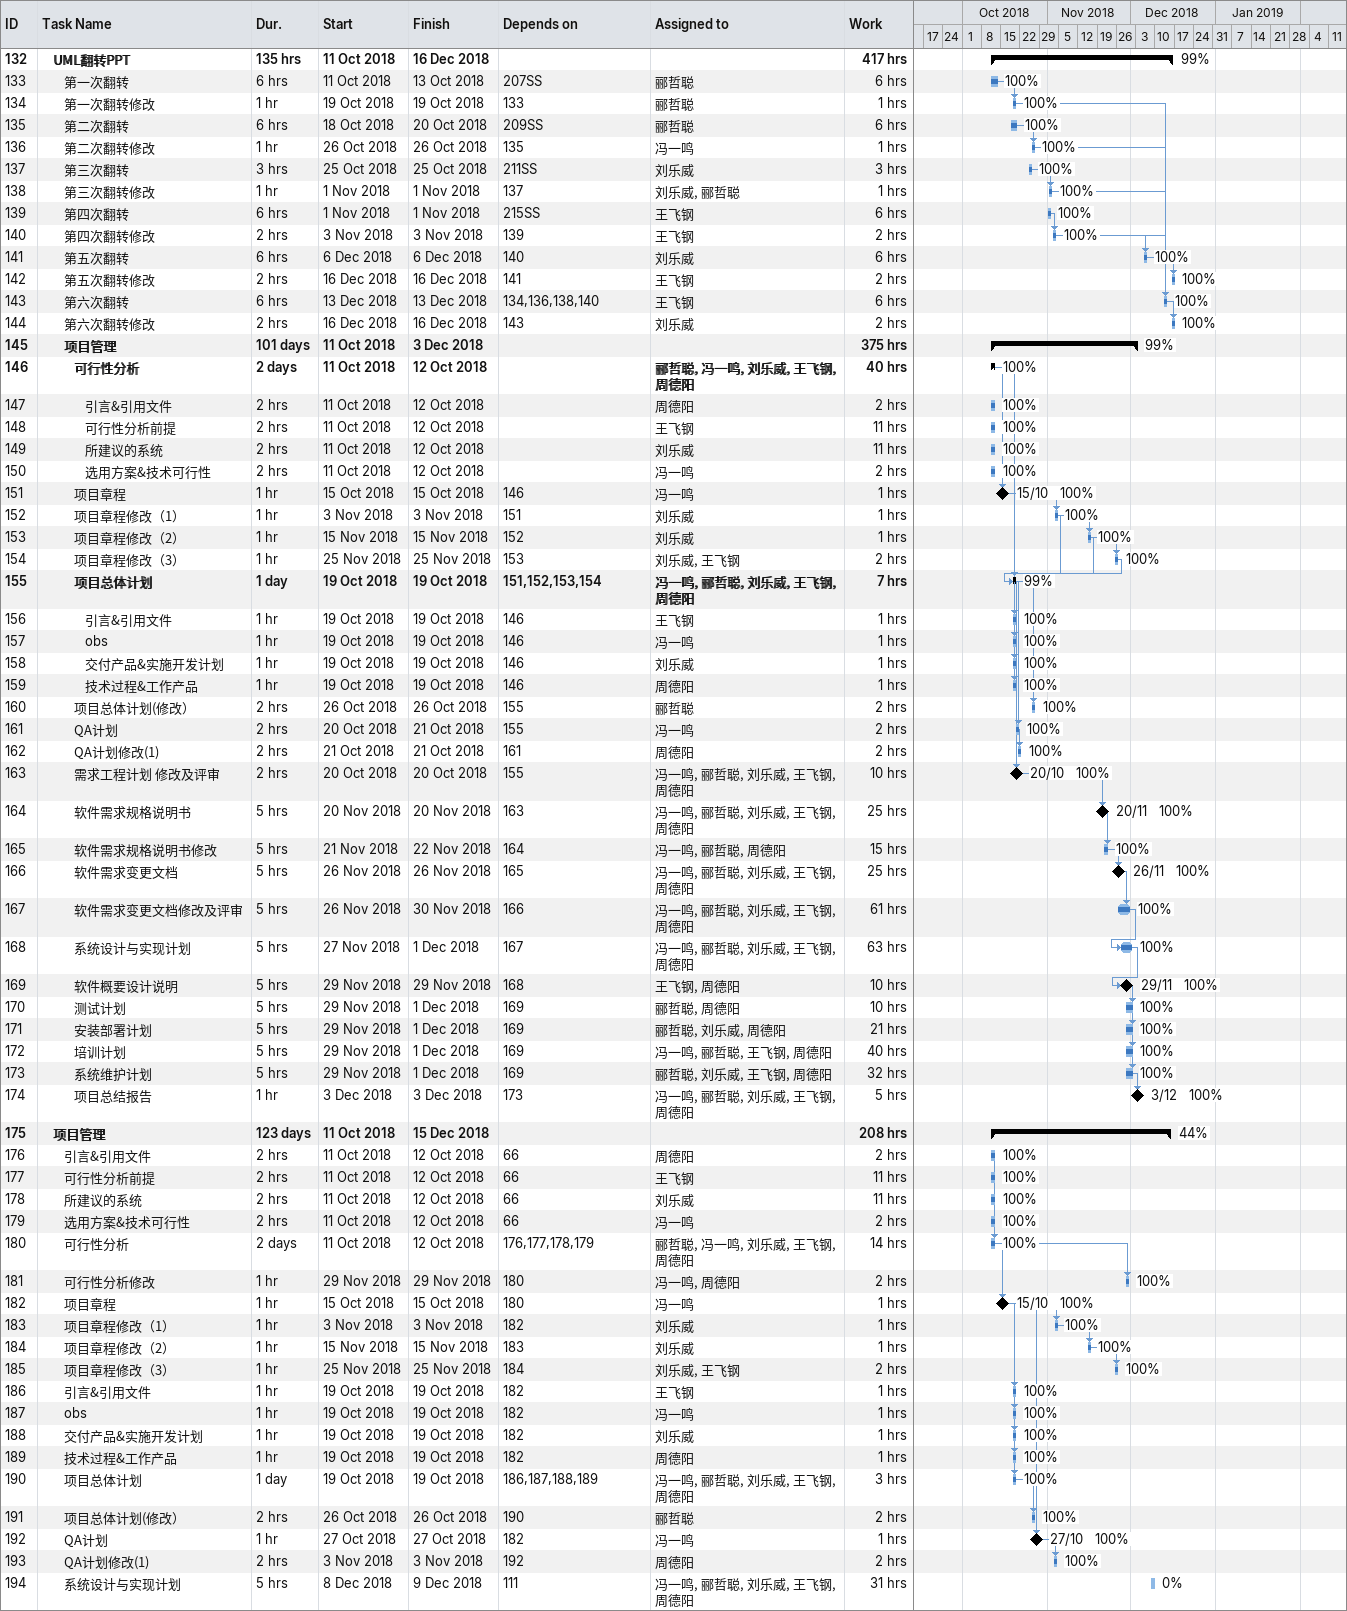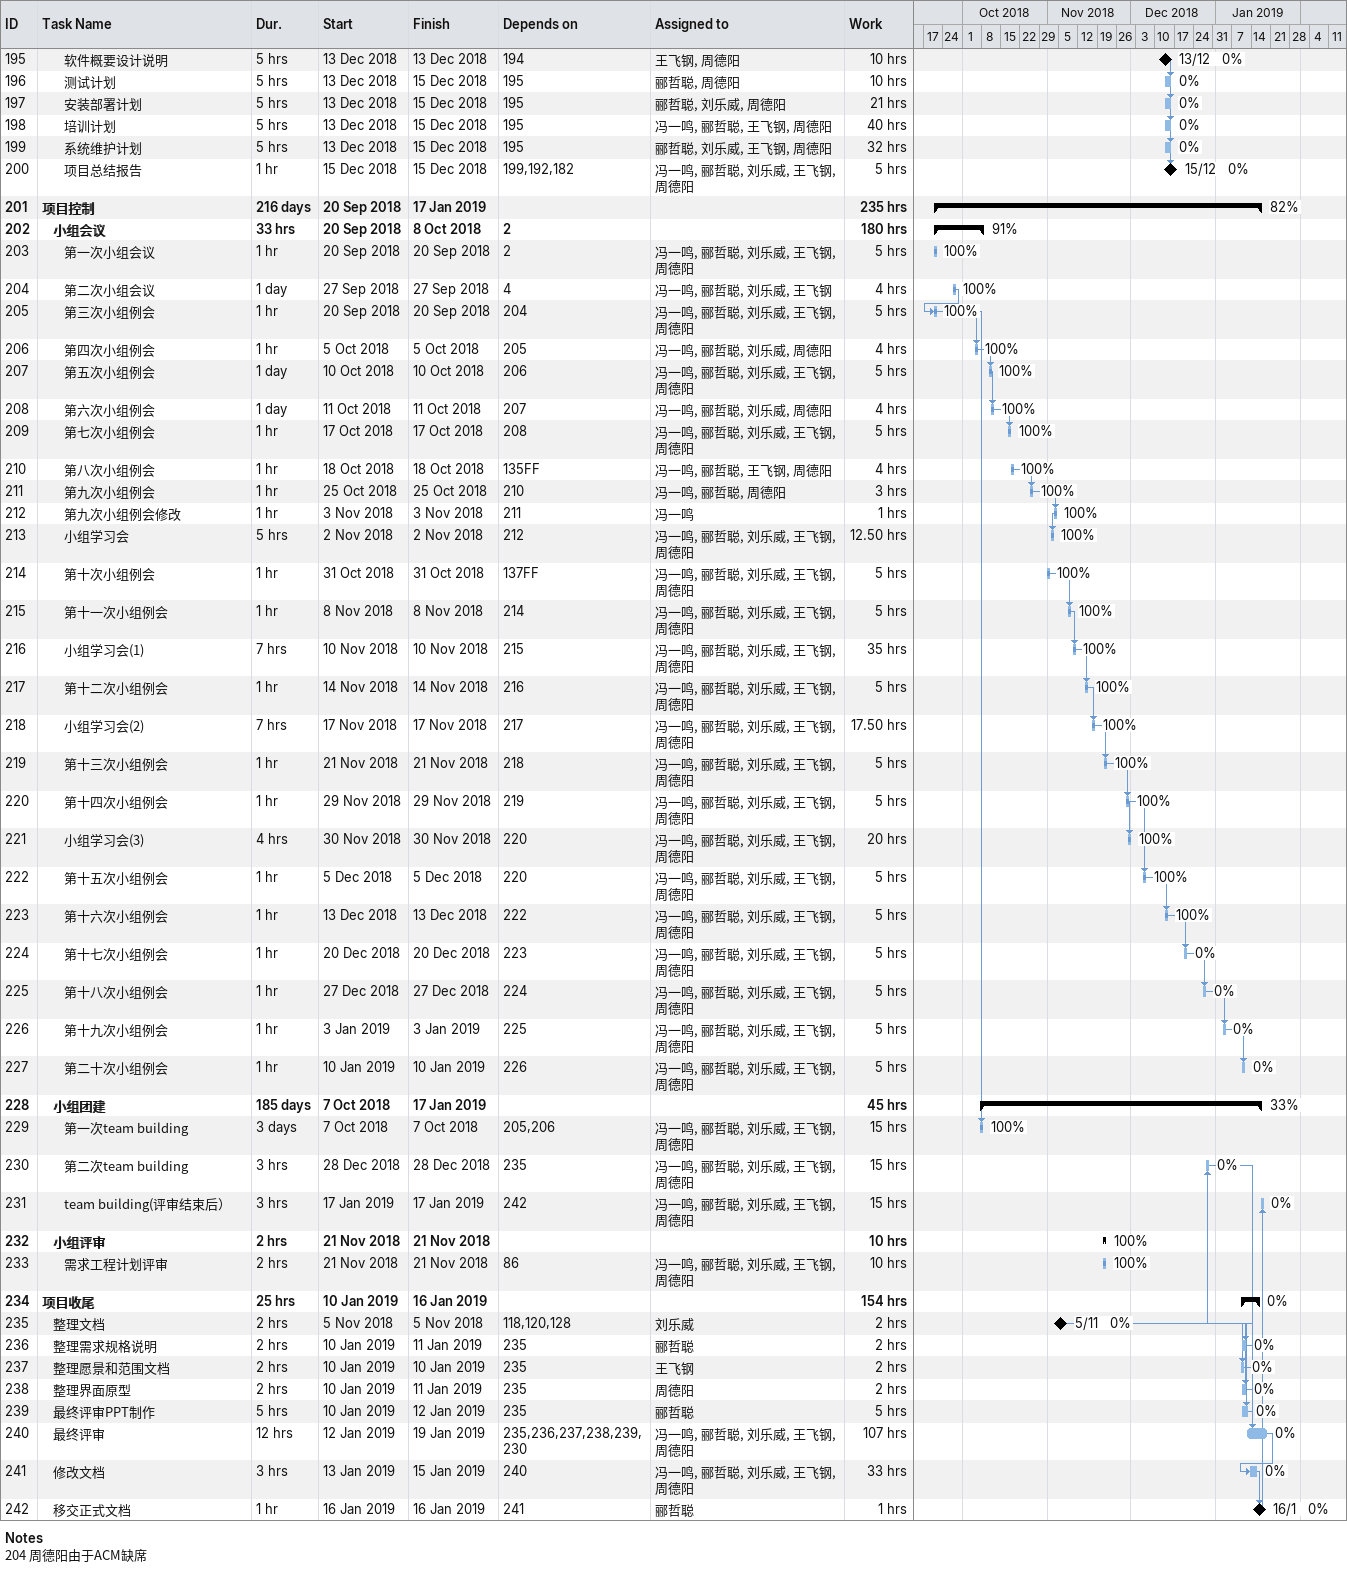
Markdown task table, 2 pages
| ID | Level | Task | Duration | Start | Finish | Predecessors | Resources | % complete | Work (h) |
|---|---|---|---|---|---|---|---|---|---|
| 132 | 2 | **UML翻转PPT** | 135h | 2018-10-11 | 2018-12-16 |  |  | 99 | 417 |
| 133 | 3 | 第一次翻转 | 6h | 2018-10-11 | 2018-10-13 | 207SS | 郦哲聪 | 100 | 6 |
| 134 | 3 | 第一次翻转修改 | 1h | 2018-10-19 | 2018-10-19 | 133 | 郦哲聪 | 100 | 1 |
| 135 | 3 | 第二次翻转 | 6h | 2018-10-18 | 2018-10-20 | 209SS | 郦哲聪 | 100 | 6 |
| 136 | 3 | 第二次翻转修改 | 1h | 2018-10-26 | 2018-10-26 | 135 | 冯一鸣 | 100 | 1 |
| 137 | 3 | 第三次翻转 | 3h | 2018-10-25 | 2018-10-25 | 211SS | 刘乐威 | 100 | 3 |
| 138 | 3 | 第三次翻转修改 | 1h | 2018-11-01 | 2018-11-01 | 137 | 刘乐威, 郦哲聪 | 100 | 1 |
| 139 | 3 | 第四次翻转 | 6h | 2018-11-01 | 2018-11-01 | 215SS | 王飞钢 | 100 | 6 |
| 140 | 3 | 第四次翻转修改 | 2h | 2018-11-03 | 2018-11-03 | 139 | 王飞钢 | 100 | 2 |
| 141 | 3 | 第五次翻转 | 6h | 2018-12-06 | 2018-12-06 | 140 | 刘乐威 | 100 | 6 |
| 142 | 3 | 第五次翻转修改 | 2h | 2018-12-16 | 2018-12-16 | 141 | 王飞钢 | 100 | 2 |
| 143 | 3 | 第六次翻转 | 6h | 2018-12-13 | 2018-12-13 | 134, 136, 138, 140 | 王飞钢 | 100 | 6 |
| 144 | 3 | 第六次翻转修改 | 2h | 2018-12-16 | 2018-12-16 | 143 | 刘乐威 | 100 | 2 |
| 145 | 3 | **项目管理** | 101d | 2018-10-11 | 2018-12-03 |  |  | 99 | 375 |
| 146 | 4 | **可行性分析** | 2d | 2018-10-11 | 2018-10-12 |  | 郦哲聪, 冯一鸣, 刘乐威, 王飞钢, 周德阳 | 100 | 40 |
| 147 | 5 | 引言&引用文件 | 2h | 2018-10-11 | 2018-10-12 |  | 周德阳 | 100 | 2 |
| 148 | 5 | 可行性分析前提 | 2h | 2018-10-11 | 2018-10-12 |  | 王飞钢 | 100 | 11 |
| 149 | 5 | 所建议的系统 | 2h | 2018-10-11 | 2018-10-12 |  | 刘乐威 | 100 | 11 |
| 150 | 5 | 选用方案&技术可行性 | 2h | 2018-10-11 | 2018-10-12 |  | 冯一鸣 | 100 | 2 |
| 151 | 4 | 项目章程 | 1h | 2018-10-15 | 2018-10-15 | 146 | 冯一鸣 | 100 | 1 |
| 152 | 4 | 项目章程修改（1） | 1h | 2018-11-03 | 2018-11-03 | 151 | 刘乐威 | 100 | 1 |
| 153 | 4 | 项目章程修改（2） | 1h | 2018-11-15 | 2018-11-15 | 152 | 刘乐威 | 100 | 1 |
| 154 | 4 | 项目章程修改（3） | 1h | 2018-11-25 | 2018-11-25 | 153 | 刘乐威, 王飞钢 | 100 | 2 |
| 155 | 4 | **项目总体计划** | 1d | 2018-10-19 | 2018-10-19 | 151, 152, 153, 154 | 冯一鸣, 郦哲聪, 刘乐威, 王飞钢, 周德阳 | 99 | 7 |
| 156 | 5 | 引言&引用文件 | 1h | 2018-10-19 | 2018-10-19 | 146 | 王飞钢 | 100 | 1 |
| 157 | 5 | obs | 1h | 2018-10-19 | 2018-10-19 | 146 | 冯一鸣 | 100 | 1 |
| 158 | 5 | 交付产品&实施开发计划 | 1h | 2018-10-19 | 2018-10-19 | 146 | 刘乐威 | 100 | 1 |
| 159 | 5 | 技术过程&工作产品 | 1h | 2018-10-19 | 2018-10-19 | 146 | 周德阳 | 100 | 1 |
| 160 | 4 | 项目总体计划(修改） | 2h | 2018-10-26 | 2018-10-26 | 155 | 郦哲聪 | 100 | 2 |
| 161 | 4 | QA计划 | 2h | 2018-10-20 | 2018-10-21 | 155 | 冯一鸣 | 100 | 2 |
| 162 | 4 | QA计划修改(1) | 2h | 2018-10-21 | 2018-10-21 | 161 | 周德阳 | 100 | 2 |
| 163 | 4 | 需求工程计划 修改及评审 | 2h | 2018-10-20 | 2018-10-20 | 155 | 冯一鸣, 郦哲聪, 刘乐威, 王飞钢, 周德阳 | 100 | 10 |
| 164 | 4 | 软件需求规格说明书 | 5h | 2018-11-20 | 2018-11-20 | 163 | 冯一鸣, 郦哲聪, 刘乐威, 王飞钢, 周德阳 | 100 | 25 |
| 165 | 4 | 软件需求规格说明书修改 | 5h | 2018-11-21 | 2018-11-22 | 164 | 冯一鸣, 郦哲聪, 周德阳 | 100 | 15 |
| 166 | 4 | 软件需求变更文档 | 5h | 2018-11-26 | 2018-11-26 | 165 | 冯一鸣, 郦哲聪, 刘乐威, 王飞钢, 周德阳 | 100 | 25 |
| 167 | 4 | 软件需求变更文档修改及评审 | 5h | 2018-11-26 | 2018-11-30 | 166 | 冯一鸣, 郦哲聪, 刘乐威, 王飞钢, 周德阳 | 100 | 61 |
| 168 | 4 | 系统设计与实现计划 | 5h | 2018-11-27 | 2018-12-01 | 167 | 冯一鸣, 郦哲聪, 刘乐威, 王飞钢, 周德阳 | 100 | 63 |
| 169 | 4 | 软件概要设计说明 | 5h | 2018-11-29 | 2018-11-29 | 168 | 王飞钢, 周德阳 | 100 | 10 |
| 170 | 4 | 测试计划 | 5h | 2018-11-29 | 2018-12-01 | 169 | 郦哲聪, 周德阳 | 100 | 10 |
| 171 | 4 | 安装部署计划 | 5h | 2018-11-29 | 2018-12-01 | 169 | 郦哲聪, 刘乐威, 周德阳 | 100 | 21 |
| 172 | 4 | 培训计划 | 5h | 2018-11-29 | 2018-12-01 | 169 | 冯一鸣, 郦哲聪, 王飞钢, 周德阳 | 100 | 40 |
| 173 | 4 | 系统维护计划 | 5h | 2018-11-29 | 2018-12-01 | 169 | 郦哲聪, 刘乐威, 王飞钢, 周德阳 | 100 | 32 |
| 174 | 4 | 项目总结报告 | 1h | 2018-12-03 | 2018-12-03 | 173 | 冯一鸣, 郦哲聪, 刘乐威, 王飞钢, 周德阳 | 100 | 5 |
| 175 | 2 | **项目管理** | 123d | 2018-10-11 | 2018-12-15 |  |  | 44 | 208 |
| 176 | 3 | 引言&引用文件 | 2h | 2018-10-11 | 2018-10-12 | 66 | 周德阳 | 100 | 2 |
| 177 | 3 | 可行性分析前提 | 2h | 2018-10-11 | 2018-10-12 | 66 | 王飞钢 | 100 | 11 |
| 178 | 3 | 所建议的系统 | 2h | 2018-10-11 | 2018-10-12 | 66 | 刘乐威 | 100 | 11 |
| 179 | 3 | 选用方案&技术可行性 | 2h | 2018-10-11 | 2018-10-12 | 66 | 冯一鸣 | 100 | 2 |
| 180 | 3 | 可行性分析 | 2d | 2018-10-11 | 2018-10-12 | 176, 177, 178, 179 | 郦哲聪, 冯一鸣, 刘乐威, 王飞钢, 周德阳 | 100 | 14 |
| 181 | 3 | 可行性分析修改 | 1h | 2018-11-29 | 2018-11-29 | 180 | 冯一鸣, 周德阳 | 100 | 2 |
| 182 | 3 | 项目章程 | 1h | 2018-10-15 | 2018-10-15 | 180 | 冯一鸣 | 100 | 1 |
| 183 | 3 | 项目章程修改（1） | 1h | 2018-11-03 | 2018-11-03 | 182 | 刘乐威 | 100 | 1 |
| 184 | 3 | 项目章程修改（2） | 1h | 2018-11-15 | 2018-11-15 | 183 | 刘乐威 | 100 | 1 |
| 185 | 3 | 项目章程修改（3） | 1h | 2018-11-25 | 2018-11-25 | 184 | 刘乐威, 王飞钢 | 100 | 2 |
| 186 | 3 | 引言&引用文件 | 1h | 2018-10-19 | 2018-10-19 | 182 | 王飞钢 | 100 | 1 |
| 187 | 3 | obs | 1h | 2018-10-19 | 2018-10-19 | 182 | 冯一鸣 | 100 | 1 |
| 188 | 3 | 交付产品&实施开发计划 | 1h | 2018-10-19 | 2018-10-19 | 182 | 刘乐威 | 100 | 1 |
| 189 | 3 | 技术过程&工作产品 | 1h | 2018-10-19 | 2018-10-19 | 182 | 周德阳 | 100 | 1 |
| 190 | 3 | 项目总体计划 | 1d | 2018-10-19 | 2018-10-19 | 186, 187, 188, 189 | 冯一鸣, 郦哲聪, 刘乐威, 王飞钢, 周德阳 | 100 | 3 |
| 191 | 3 | 项目总体计划(修改） | 2h | 2018-10-26 | 2018-10-26 | 190 | 郦哲聪 | 100 | 2 |
| 192 | 3 | QA计划 | 1h | 2018-10-27 | 2018-10-27 | 182 | 冯一鸣 | 100 | 1 |
| 193 | 3 | QA计划修改(1) | 2h | 2018-11-03 | 2018-11-03 | 192 | 周德阳 | 100 | 2 |
| 194 | 3 | 系统设计与实现计划 | 5h | 2018-12-08 | 2018-12-09 | 111 | 冯一鸣, 郦哲聪, 刘乐威, 王飞钢, 周德阳 | 0 | 31 |
| 195 | 3 | 软件概要设计说明 | 5h | 2018-12-13 | 2018-12-13 | 194 | 王飞钢, 周德阳 | 0 | 10 |
| 196 | 3 | 测试计划 | 5h | 2018-12-13 | 2018-12-15 | 195 | 郦哲聪, 周德阳 | 0 | 10 |
| 197 | 3 | 安装部署计划 | 5h | 2018-12-13 | 2018-12-15 | 195 | 郦哲聪, 刘乐威, 周德阳 | 0 | 21 |
| 198 | 3 | 培训计划 | 5h | 2018-12-13 | 2018-12-15 | 195 | 冯一鸣, 郦哲聪, 王飞钢, 周德阳 | 0 | 40 |
| 199 | 3 | 系统维护计划 | 5h | 2018-12-13 | 2018-12-15 | 195 | 郦哲聪, 刘乐威, 王飞钢, 周德阳 | 0 | 32 |
| 200 | 3 | 项目总结报告 | 1h | 2018-12-15 | 2018-12-15 | 199, 192, 182 | 冯一鸣, 郦哲聪, 刘乐威, 王飞钢, 周德阳 | 0 | 5 |
| 201 | 1 | **项目控制** | 216d | 2018-09-20 | 2019-01-17 |  |  | 82 | 235 |
| 202 | 2 | **小组会议** | 33h | 2018-09-20 | 2018-10-08 | 2 |  | 91 | 180 |
| 203 | 3 | 第一次小组会议 | 1h | 2018-09-20 | 2018-09-20 | 2 | 冯一鸣, 郦哲聪, 刘乐威, 王飞钢, 周德阳 | 100 | 5 |
| 204 | 3 | 第二次小组会议 | 1d | 2018-09-27 | 2018-09-27 | 4 | 冯一鸣, 郦哲聪, 刘乐威, 王飞钢 | 100 | 4 |
| 205 | 3 | 第三次小组例会 | 1h | 2018-09-20 | 2018-09-20 | 204 | 冯一鸣, 郦哲聪, 刘乐威, 王飞钢, 周德阳 | 100 | 5 |
| 206 | 3 | 第四次小组例会 | 1h | 2018-10-05 | 2018-10-05 | 205 | 冯一鸣, 郦哲聪, 刘乐威, 周德阳 | 100 | 4 |
| 207 | 3 | 第五次小组例会 | 1d | 2018-10-10 | 2018-10-10 | 206 | 冯一鸣, 郦哲聪, 刘乐威, 王飞钢, 周德阳 | 100 | 5 |
| 208 | 3 | 第六次小组例会 | 1d | 2018-10-11 | 2018-10-11 | 207 | 冯一鸣, 郦哲聪, 刘乐威, 周德阳 | 100 | 4 |
| 209 | 3 | 第七次小组例会 | 1h | 2018-10-17 | 2018-10-17 | 208 | 冯一鸣, 郦哲聪, 刘乐威, 王飞钢, 周德阳 | 100 | 5 |
| 210 | 3 | 第八次小组例会 | 1h | 2018-10-18 | 2018-10-18 | 135FF | 冯一鸣, 郦哲聪, 王飞钢, 周德阳 | 100 | 4 |
| 211 | 3 | 第九次小组例会 | 1h | 2018-10-25 | 2018-10-25 | 210 | 冯一鸣, 郦哲聪, 周德阳 | 100 | 3 |
| 212 | 3 | 第九次小组例会修改 | 1h | 2018-11-03 | 2018-11-03 | 211 | 冯一鸣 | 100 | 1 |
| 213 | 3 | 小组学习会 | 5h | 2018-11-02 | 2018-11-02 | 212 | 冯一鸣, 郦哲聪, 刘乐威, 王飞钢, 周德阳 | 100 | 12.50 |
| 214 | 3 | 第十次小组例会 | 1h | 2018-10-31 | 2018-10-31 | 137FF | 冯一鸣, 郦哲聪, 刘乐威, 王飞钢, 周德阳 | 100 | 5 |
| 215 | 3 | 第十一次小组例会 | 1h | 2018-11-08 | 2018-11-08 | 214 | 冯一鸣, 郦哲聪, 刘乐威, 王飞钢, 周德阳 | 100 | 5 |
| 216 | 3 | 小组学习会(1) | 7h | 2018-11-10 | 2018-11-10 | 215 | 冯一鸣, 郦哲聪, 刘乐威, 王飞钢, 周德阳 | 100 | 35 |
| 217 | 3 | 第十二次小组例会 | 1h | 2018-11-14 | 2018-11-14 | 216 | 冯一鸣, 郦哲聪, 刘乐威, 王飞钢, 周德阳 | 100 | 5 |
| 218 | 3 | 小组学习会(2) | 7h | 2018-11-17 | 2018-11-17 | 217 | 冯一鸣, 郦哲聪, 刘乐威, 王飞钢, 周德阳 | 100 | 17.50 |
| 219 | 3 | 第十三次小组例会 | 1h | 2018-11-21 | 2018-11-21 | 218 | 冯一鸣, 郦哲聪, 刘乐威, 王飞钢, 周德阳 | 100 | 5 |
| 220 | 3 | 第十四次小组例会 | 1h | 2018-11-29 | 2018-11-29 | 219 | 冯一鸣, 郦哲聪, 刘乐威, 王飞钢, 周德阳 | 100 | 5 |
| 221 | 3 | 小组学习会(3) | 4h | 2018-11-30 | 2018-11-30 | 220 | 冯一鸣, 郦哲聪, 刘乐威, 王飞钢, 周德阳 | 100 | 20 |
| 222 | 3 | 第十五次小组例会 | 1h | 2018-12-05 | 2018-12-05 | 220 | 冯一鸣, 郦哲聪, 刘乐威, 王飞钢, 周德阳 | 100 | 5 |
| 223 | 3 | 第十六次小组例会 | 1h | 2018-12-13 | 2018-12-13 | 222 | 冯一鸣, 郦哲聪, 刘乐威, 王飞钢, 周德阳 | 100 | 5 |
| 224 | 3 | 第十七次小组例会 | 1h | 2018-12-20 | 2018-12-20 | 223 | 冯一鸣, 郦哲聪, 刘乐威, 王飞钢, 周德阳 | 0 | 5 |
| 225 | 3 | 第十八次小组例会 | 1h | 2018-12-27 | 2018-12-27 | 224 | 冯一鸣, 郦哲聪, 刘乐威, 王飞钢, 周德阳 | 0 | 5 |
| 226 | 3 | 第十九次小组例会 | 1h | 2019-01-03 | 2019-01-03 | 225 | 冯一鸣, 郦哲聪, 刘乐威, 王飞钢, 周德阳 | 0 | 5 |
| 227 | 3 | 第二十次小组例会 | 1h | 2019-01-10 | 2019-01-10 | 226 | 冯一鸣, 郦哲聪, 刘乐威, 王飞钢, 周德阳 | 0 | 5 |
| 228 | 2 | **小组团建** | 185d | 2018-10-07 | 2019-01-17 |  |  | 33 | 45 |
| 229 | 3 | 第一次team building | 3d | 2018-10-07 | 2018-10-07 | 205, 206 | 冯一鸣, 郦哲聪, 刘乐威, 王飞钢, 周德阳 | 100 | 15 |
| 230 | 3 | 第二次team building | 3h | 2018-12-28 | 2018-12-28 | 235 | 冯一鸣, 郦哲聪, 刘乐威, 王飞钢, 周德阳 | 0 | 15 |
| 231 | 3 | team building(评审结束后） | 3h | 2019-01-17 | 2019-01-17 | 242 | 冯一鸣, 郦哲聪, 刘乐威, 王飞钢, 周德阳 | 0 | 15 |
| 232 | 2 | **小组评审** | 2h | 2018-11-21 | 2018-11-21 |  |  | 100 | 10 |
| 233 | 3 | 需求工程计划评审 | 2h | 2018-11-21 | 2018-11-21 | 86 | 冯一鸣, 郦哲聪, 刘乐威, 王飞钢, 周德阳 | 100 | 10 |
| 234 | 1 | **项目收尾** | 25h | 2019-01-10 | 2019-01-16 |  |  | 0 | 154 |
| 235 | 2 | 整理文档 | 2h | 2018-11-05 | 2018-11-05 | 118, 120, 128 | 刘乐威 | 0 | 2 |
| 236 | 2 | 整理需求规格说明 | 2h | 2019-01-10 | 2019-01-11 | 235 | 郦哲聪 | 0 | 2 |
| 237 | 2 | 整理愿景和范围文档 | 2h | 2019-01-10 | 2019-01-10 | 235 | 王飞钢 | 0 | 2 |
| 238 | 2 | 整理界面原型 | 2h | 2019-01-10 | 2019-01-11 | 235 | 周德阳 | 0 | 2 |
| 239 | 2 | 最终评审PPT制作 | 5h | 2019-01-10 | 2019-01-12 | 235 | 郦哲聪 | 0 | 5 |
| 240 | 2 | 最终评审 | 12h | 2019-01-12 | 2019-01-19 | 235, 236, 237, 238, 239, 230 | 冯一鸣, 郦哲聪, 刘乐威, 王飞钢, 周德阳 | 0 | 107 |
| 241 | 2 | 修改文档 | 3h | 2019-01-13 | 2019-01-15 | 240 | 冯一鸣, 郦哲聪, 刘乐威, 王飞钢, 周德阳 | 0 | 33 |
| 242 | 2 | 移交正式文档 | 1h | 2019-01-16 | 2019-01-16 | 241 | 郦哲聪 | 0 | 1 |

Notes
- 204: 周德阳由于ACM缺席
